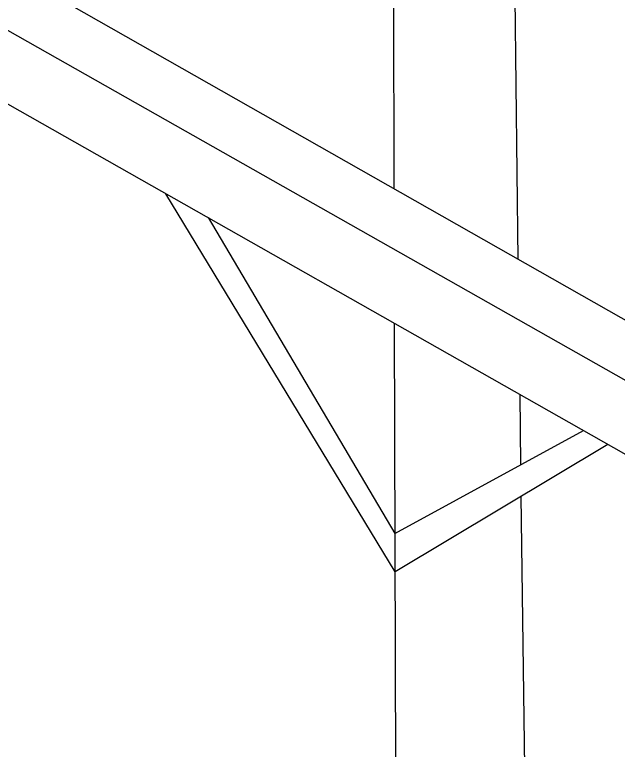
# Model space of a CAD drawing. Header units: metres. Extents: x 324293 to 653279, y 3585589 to 7191434.
# Drawn here: x 334414.541 to 334416.861, y 3600603.25 to 3600606.077 of the extents above; entities that cross this region are included whole.
import ezdxf

# ---------------------------------------------------------------- set-up
doc = ezdxf.new("R2010")
doc.units = ezdxf.units.M
doc.layers.add('Tir bargh', color=10, linetype='Continuous')
doc.layers.add('V-NODE', color=1, linetype='Continuous')

# ---------------------------------------------------------------- blocks, each defined once
blk = doc.blocks.new('E')
at = {"layer": 'Tir bargh'}
for p, q in [((-0.07015, 5.44776), (-0.07436, 4.66203)), ((0.07441, 5.16853), (0.07727, 4.57427)), ((0.75028, 4.18476), (-0.89308, 5.13588)), ((-0.95514, 5.09567), (0.68664, 4.14871)), ((-0.95467, 5.00492), (0.68893, 4.05565)), ((-0.07669, 4.19211), (-0.35437, 4.65821)), ((-0.30282, 4.62844), (-0.07644, 4.23918)), ((-0.07524, 4.497), (-0.09936, 0.00035)), ((0.07808, 4.40845), (0.07849, 4.32205)), ((-0.07644, 4.23918), (0.15594, 4.36348)), ((0.18565, 4.34632), (-0.07669, 4.19211)), ((0.07868, 4.28344), (0.09936, -0.00035))]:
    blk.add_line(p, q, dxfattribs=at)
blk = doc.blocks.new('*U85', base_point=(334414.463, 3600593.708))
at = {"layer": 'V-NODE', "lineweight": -2, "xscale": 3.131461794368422, "yscale": 3.131461794368422, "zscale": 3.131461794368422}
blk.add_blockref('E', (334414.463, 3600593.708), dxfattribs=at)

msp = doc.modelspace()

# ---------------------------------------------------------------- block references
at = {"layer": 'V-NODE', "color": 3, "rotation": 0.4498703063302869}
msp.add_blockref('*U85', (334416.34612, 3600590.81086, 1313.25213), dxfattribs=at)

doc.saveas('drawing.dxf')
